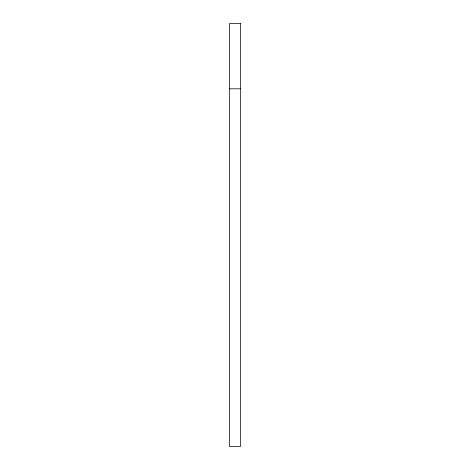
<?xml version="1.0" encoding="UTF-8"?>
<svg xmlns="http://www.w3.org/2000/svg" width="470" height="470" viewBox="0 0 470 470"><rect width="100%" height="100%" fill="white"/><g stroke="black" fill="none" stroke-linecap="round" stroke-linejoin="round"><path stroke-width="0.7" d="M229.56 88.812L240.44 88.812M240.44 23.5L229.56 23.5L229.56 446.5L240.44 446.5L240.44 23.5"/></g></svg>
